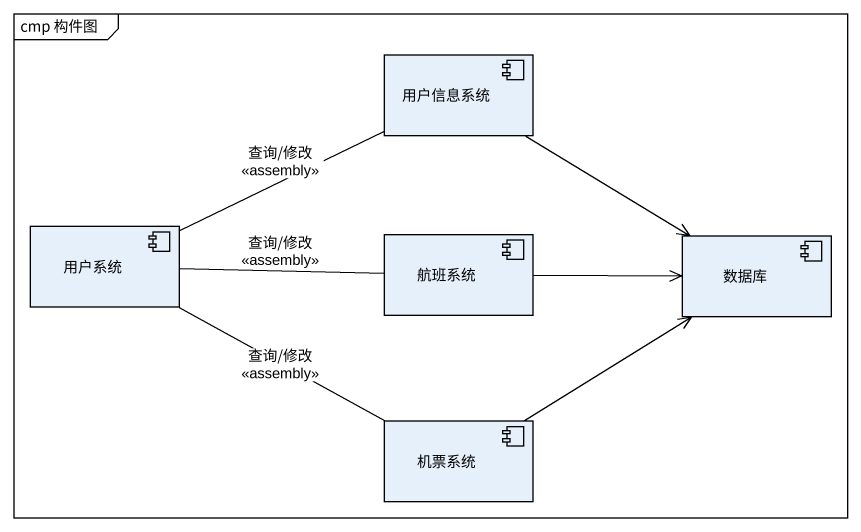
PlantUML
@startuml
mainframe cmp 构件图
component 用户信息系统
component 用户系统
component 航班系统
component 数据库
component 机票系统
用户信息系统 --> 数据库
用户系统 -right- 用户信息系统 : 查询/修改\n<<assembly>>
用户系统 -right- 航班系统 : 查询/修改\n<<assembly>>
用户系统 -right- 机票系统 : 查询/修改\n<<assembly>>
航班系统 -right-> 数据库
机票系统 -up-> 数据库
@enduml
